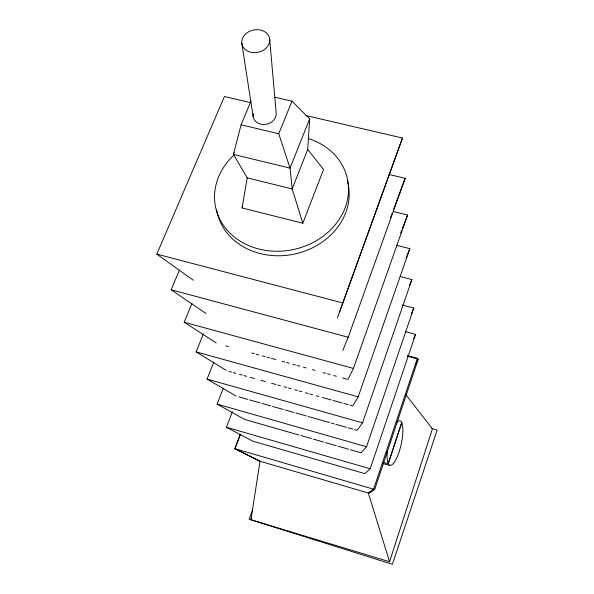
<?xml version="1.0" encoding="UTF-8"?>
<svg xmlns="http://www.w3.org/2000/svg" width="594" height="594" viewBox="0 0 594 594"><rect width="100%" height="100%" fill="white"/><g stroke="black" fill="none" stroke-linecap="round" stroke-linejoin="round"><path stroke-width="0.89" d="M251.054 101.017L241.075 124.807L233.449 154.395L247.215 177.873L242.062 207.967L302.814 223.225L292.166 188.929L307.714 149.473L309.66 118.822L291.973 101.166L275.074 97.26M405.992 394.884L432.439 428.861L389.56 561.738L250.935 519.743L260.038 461.241L234.801 448.641L240.377 433.976M401.7 422.72L388.097 463.61A22.824 6.475 -77.5 0 0 399.079 452.019A22.824 6.475 -77.5 0 0 401.7 422.72L388.365 463.669L383.033 462.429M234.801 448.641L259.808 461.189L369.282 493.287L374.673 489.515L418.221 359.162L407.35 356.148M337.407 317.901L402.457 138.038L305.769 115.496M232.425 411.694L226.425 427.264L252.68 441.127L364.805 473.611L370.203 468.763L415.562 334.355L405.754 331.756M350.43 449.747L361.093 452.806L366.52 446.74L413.803 308.011L402.145 304.974M354.403 429.566L357.068 430.316L362.526 422.846L411.902 279.536L400.222 276.544M350.037 405.197L352.71 405.94L358.175 396.844L409.838 248.648L396.376 245.27M347.973 379.425L353.43 368.421L407.595 215.035L393.198 211.501M402.457 138.038L339.337 312.659M342.797 350.475L348.21 337.244L405.145 178.319L388.944 174.436M250.935 519.743L251.566 518.005M390.436 217.879L392.04 213.58M393.636 209.281L405.145 178.319M240.288 434.89L235.038 448.693L374.673 489.515M252.71 509.726L249.094 519.223L392.389 564.3L437.184 430.019L431.845 428.467M302.814 223.225L323.559 169.498L307.714 149.473M400.631 233.034L401.626 230.465M402.286 228.749L407.595 215.035M298.931 435.001L244.765 419.483L217.122 404.135L223.196 388.602M236.226 396.124L207.054 379.091L213.907 361.843M309.66 118.822L290.065 168.132L292.166 188.929L247.215 177.873M406.103 257.937L409.838 248.648M226.21 370.374L196.124 351.886L203.4 333.873M234.162 152.695L233.449 154.395L290.065 168.132L278.757 133.747L291.973 101.166M242.062 207.967L242.753 206.259M216.186 342.901L184.199 322.238L191.944 303.408M409.459 285.402L411.902 279.536M206.007 313.476L171.154 289.783L179.41 270.114M193.295 280.219L156.816 254.121L224.435 96.532L250.646 102.643M411.278 313.884L413.803 308.011M413.684 338.58L415.562 334.355M415.911 364.174L418.221 359.162M382.729 463.595L389.456 465.161M241.075 124.807L278.757 133.747M156.816 254.121L342.471 302.873M171.154 289.783L348.21 337.244M407.551 355.62L417.396 358.264L373.604 489.129L368.258 492.916L389.56 561.738M184.199 322.238L353.43 368.421M225.861 345.842L228.534 346.577M251.708 352.955L254.381 353.69M256.163 354.18L258.836 354.915M262.407 355.895L265.08 356.63M266.862 357.12L269.535 357.855M271.317 358.345L275.772 359.57M282.016 361.286L284.689 362.021M286.471 362.511L289.144 363.246M292.708 364.226L295.381 364.961M297.171 365.451L299.844 366.186M303.408 367.166L306.081 367.901M312.318 369.624L314.991 370.359M323.017 372.564L325.69 373.299M327.472 373.789L330.145 374.524M333.709 375.505L336.39 376.24M342.627 377.955L347.082 379.18M196.124 351.886L358.175 396.844M228.764 371.347L231.445 372.089M233.227 372.587L235.9 373.336M239.464 374.331L242.144 375.074M243.926 375.571L246.599 376.321M250.171 377.316L254.626 378.564M260.87 380.301L265.325 381.548M271.569 383.293L276.024 384.533M277.814 385.031L280.487 385.781M284.051 386.776L286.724 387.526M288.513 388.023L291.186 388.766M294.75 389.761L297.431 390.51M299.213 391.008L301.886 391.75M305.45 392.753L308.13 393.495M309.912 393.993L312.585 394.743M316.157 395.738L318.829 396.48M322.394 397.475L331.311 399.97M333.093 400.467L342.01 402.955M343.8 403.452L348.255 404.7M207.054 379.091L362.526 422.846M238.892 396.881L247.78 399.391M249.554 399.896L260.217 402.91M261.999 403.415L270.879 405.932M272.661 406.43L283.323 409.452M285.098 409.957L293.985 412.466M295.76 412.971L306.422 415.986M308.197 416.491L329.522 422.527M331.303 423.025L333.969 423.782M335.744 424.287L346.406 427.301M348.188 427.806L352.628 429.061M217.122 404.135L366.52 446.74M300.705 435.506L311.36 438.558M313.142 439.07L323.797 442.122M325.571 442.627L336.226 445.678M338.001 446.191L348.656 449.242M226.425 427.264L370.203 468.763M241.78 43.072L253.096 116.276M269.683 39.152A14.108 11.375 -12 0 1 249.822 51.982A14.108 11.375 -12 0 1 247.713 32.351A14.108 11.375 -12 0 1 269.683 39.152L276.173 113.09A11.665 9.675 -12.3 0 1 264.115 124.488A11.665 9.675 -12.3 0 1 253.244 113.729M347.319 180.68A67.025 57.373 -12.4 0 1 294.891 253.957A67.025 57.373 -12.4 0 1 216.565 209.4M397.03 422.178A22.824 6.475 -77.5 0 1 401.967 422.779M388.365 463.669A22.824 6.475 -77.5 0 1 387.288 451.321M308.427 138.536A67.419 57.603 -12.4 0 1 339.085 219.557A67.419 57.603 -12.4 0 1 240.347 241.238A67.419 57.603 -12.4 0 1 234.214 154.834"/></g></svg>
